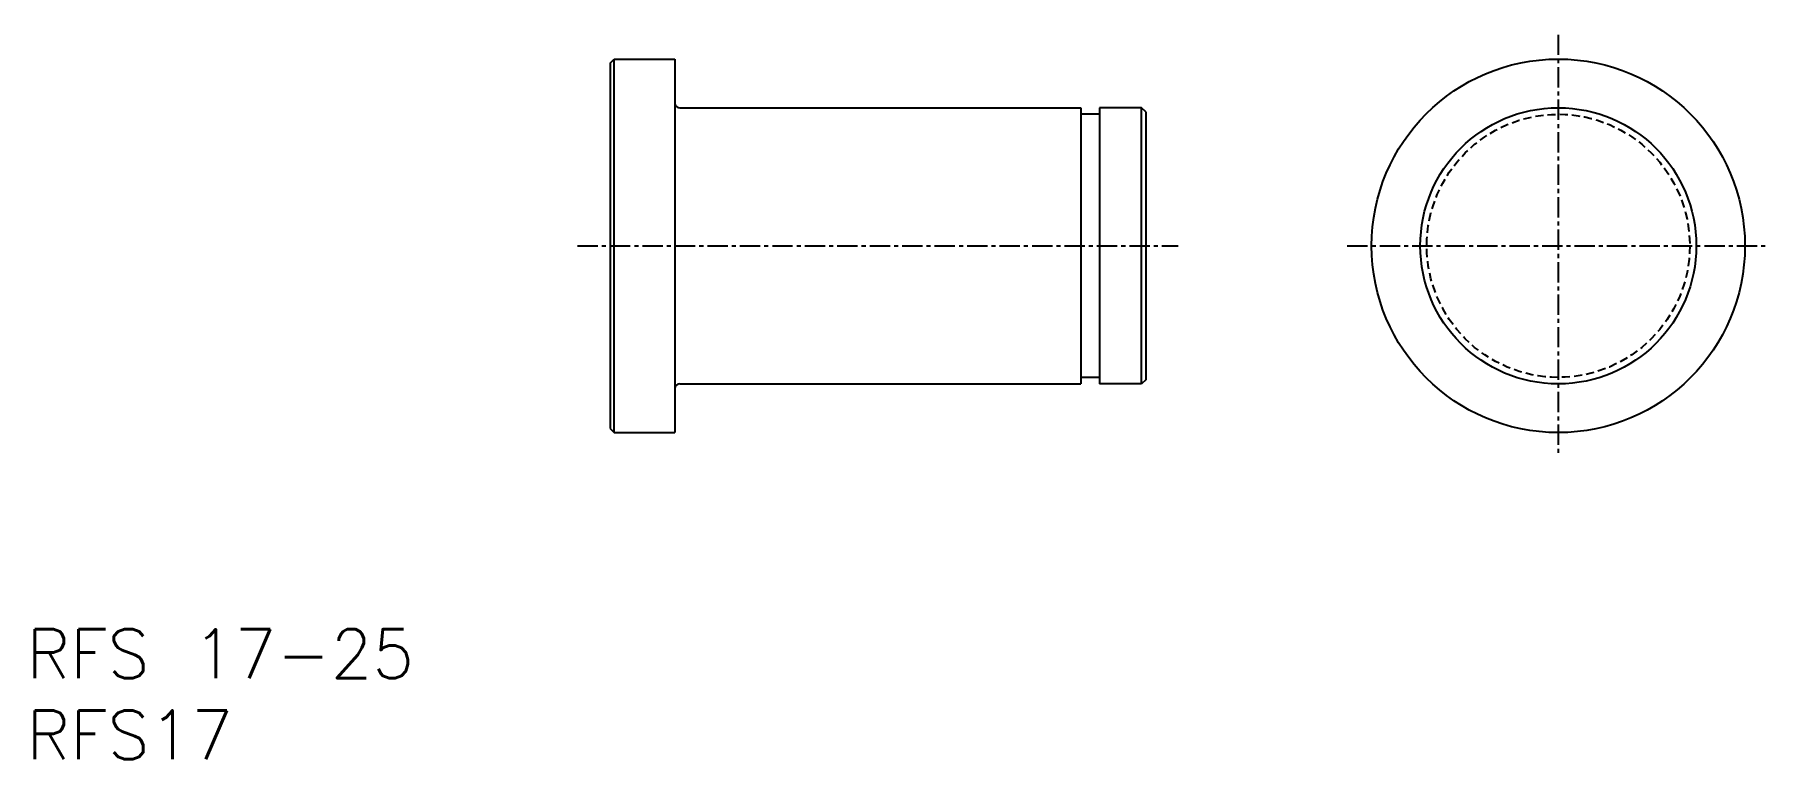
# Model space of a CAD drawing. Extents: x 45 to 152, y 37 to 82.
import ezdxf
from ezdxf.enums import TextEntityAlignment as Align

# ---------------------------------------------------------------- set-up
doc = ezdxf.new("R2010")
doc.units = 0
doc.linetypes.add('CENTER', pattern=[2, 1.25, -0.25, 0.25, -0.25])
doc.linetypes.add('DASHED', pattern=[0.75, 0.5, -0.25])
doc.layers.get('0').update_dxf_attribs({"linetype": 'CONTINUOUS'})
doc.layers.add('CENTER', color=1, linetype='CENTER')
doc.styles.get("Standard").update_dxf_attribs({"font": 'txt.shx', "bigfont": 'extfont.shx'})

msp = doc.modelspace()

# ---------------------------------------------------------------- linework, layer by layer
at = {"color": 7, "linetype": 'CONTINUOUS'}
for p, q in [((80.74, 80.16), (80.99, 80.41)), ((80.74, 80.16), (80.74, 57.66)), ((80.99, 80.41), (84.74, 80.41)), ((80.99, 57.41), (80.99, 80.41)), ((81.39, 80.41), (81.39, 80.41)), ((84.74, 80.41), (84.74, 57.41)), ((85.04, 77.41), (109.74, 77.41)), ((109.74, 77.41), (109.74, 60.41)), ((110.89, 77.01), (109.74, 77.01)), ((113.49, 77.41), (110.89, 77.41)), ((110.89, 77.41), (110.89, 60.41)), ((113.74, 77.16), (113.49, 77.41)), ((113.49, 60.41), (113.49, 77.41)), ((113.74, 77.16), (113.74, 60.66)), ((85.04, 60.41), (109.74, 60.41)), ((110.89, 60.81), (109.74, 60.81)), ((113.49, 60.41), (110.89, 60.41)), ((113.74, 60.66), (113.49, 60.41)), ((80.74, 57.66), (80.99, 57.41)), ((80.99, 57.41), (84.74, 57.41)), ((81.39, 57.41), (81.39, 57.41))]:
    msp.add_line(p, q, dxfattribs=at)
for radius in [11.5, 8.5]:
    msp.add_circle((139.16, 68.91), radius, dxfattribs=at)
at = {"color": 3, "linetype": 'DASHED'}
msp.add_circle((139.16, 68.91), 8.1, dxfattribs=at)
at = {"color": 7, "linetype": 'CONTINUOUS'}
for centre, start, end in [((85.04, 77.71), 180, 270), ((85.04, 60.11), 90, 180)]:
    msp.add_arc(centre, 0.3, start, end, dxfattribs=at)
at = {"layer": 'CENTER', "color": 1, "linetype": 'CENTER'}
for p, q in [((139.16, 81.91), (139.16, 55.91)), ((78.74, 68.91), (115.74, 68.91)), ((126.16, 68.91), (152.16, 68.91))]:
    msp.add_line(p, q, dxfattribs=at)

# ---------------------------------------------------------------- texts
at = {"color": 7, "linetype": 'CONTINUOUS'}
for s, p in [('RFS 17-25', (44.78, 43.8)), ('RFS17', (44.78, 38.8))]:
    msp.add_text(s, height=3, dxfattribs=at).set_placement(p, align=Align.MIDDLE_LEFT)

doc.saveas('drawing.dxf')
